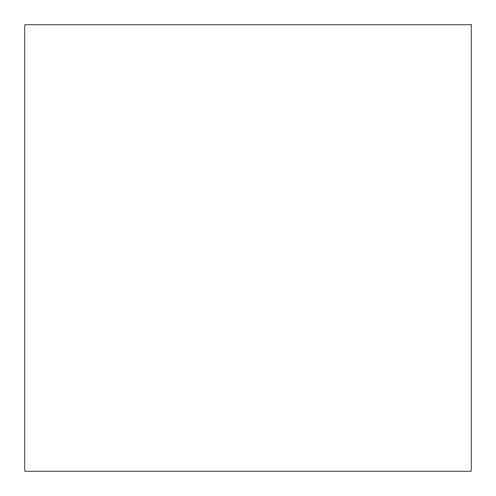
<?xml version="1.0" encoding="UTF-8"?>
<svg xmlns="http://www.w3.org/2000/svg" width="496" height="496" viewBox="0 0 496 496"><rect width="100%" height="100%" fill="white"/><g stroke="black" fill="none" stroke-linecap="round" stroke-linejoin="round"><path stroke-width="0.74" d="M471.2 24.8L24.8 24.8L24.8 471.2L471.2 471.2L471.2 24.8"/></g></svg>
